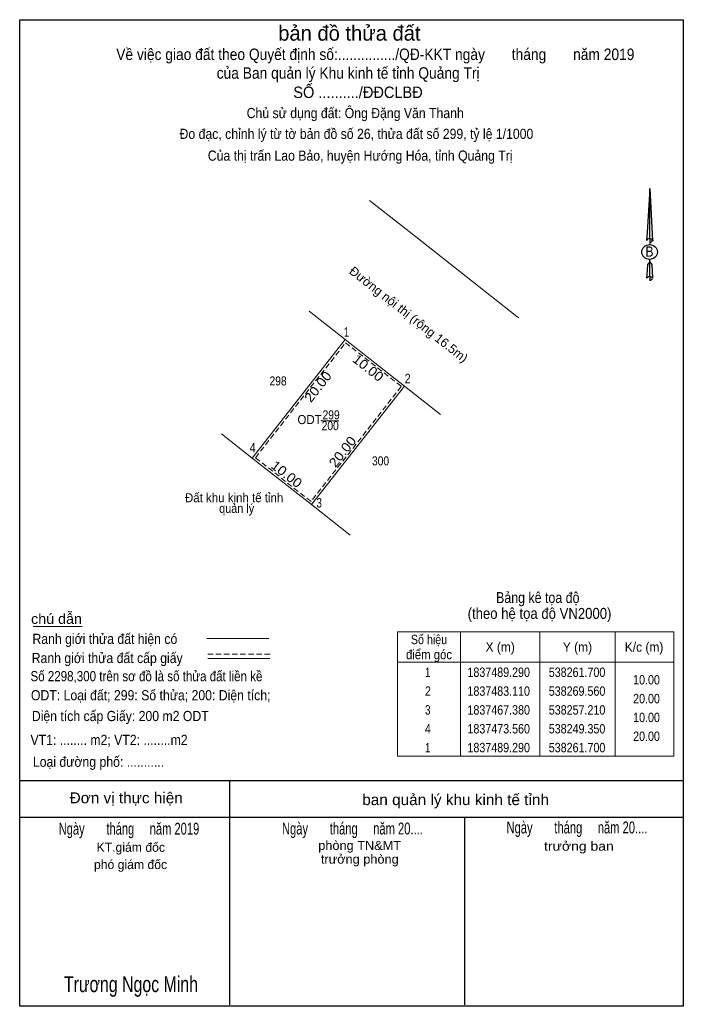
# Model space of a CAD drawing. Header units: metres. Extents: x 537984 to 538490, y 1837401 to 1838049.
# Drawn here: x 538218.5 to 538306.6, y 1837400.8 to 1837531.7 of the extents above; entities that cross this region are included whole.
import ezdxf
from ezdxf.enums import TextEntityAlignment as Align

# ---------------------------------------------------------------- set-up
doc = ezdxf.new("R2010")
doc.units = ezdxf.units.M
doc.header["$LTSCALE"] = 0.24
doc.header["$PDMODE"] = 32
doc.header["$PDSIZE"] = 0.12
doc.linetypes.add('MEDIUM_DASHED', pattern=[4.5, 3, -1.5])
for name, color, linetype, lineweight in [('1', 7, 'MEDIUM_DASHED', 13), ('10', 7, 'Continuous', 13), ('17', 7, 'Continuous', 13), ('40', 7, 'Continuous', 25), ('6', 7, 'Continuous', 13), ('63', 7, 'Continuous', 25)]:
    doc.layers.add(name, color=color, linetype=linetype, lineweight=lineweight)
doc.layers.add('5', color=7, linetype='Continuous')
doc.layers.add('8', color=7, linetype='Continuous')

msp = doc.modelspace()

# ---------------------------------------------------------------- linework, layer by layer
at = {"layer": '1'}
msp.add_lwpolyline([(538261.75, 1837488.87), (538269.14, 1837483.06), (538257.16, 1837467.8), (538249.77, 1837473.61)], close=True, dxfattribs=at)
at = {"layer": '10'}
for p, q in [((538264.9, 1837507.76), (538270.17, 1837503.62)), ((538270.17, 1837503.62), (538284.48, 1837492.37)), ((538284.48, 1837492.37), (538284.74, 1837492.17)), ((538269.56, 1837483.11), (538274.34, 1837479.34)), ((538258.44, 1837478.51), (538260.84, 1837478.51)), ((538249.35, 1837473.56), (538245.26, 1837476.77)), ((538262.36, 1837463.33), (538257.21, 1837467.38))]:
    msp.add_line(p, q, dxfattribs=at)
for points in [[(538256.89, 1837493.07), (538261.7, 1837489.29), (538249.35, 1837473.56)], [(538261.7, 1837489.29), (538269.56, 1837483.11), (538257.21, 1837467.38), (538249.35, 1837473.56)]]:
    msp.add_lwpolyline(points, dxfattribs=at)
at = {"layer": '17'}
msp.add_line((538220.28, 1837451.19), (538226.79, 1837451.19), dxfattribs=at)
at = {"layer": '40'}
for p, q in [((538218.49, 1837430.76), (538218.49, 1837456.34)), ((538246.39, 1837401), (538246.39, 1837430.76)), ((538277.53, 1837425.88), (538277.53, 1837401))]:
    msp.add_line(p, q, dxfattribs=at)
for points in [[(538218.51, 1837400.8), (538218.51, 1837531.74), (538306.57, 1837531.74), (538306.57, 1837400.8)], [(538218.51, 1837400.8), (538218.49, 1837400.8), (538218.49, 1837430.76), (538218.51, 1837430.76), (538306.57, 1837430.76), (538306.57, 1837400.8)]]:
    msp.add_lwpolyline(points, close=True, dxfattribs=at)
for points in [[(538218.49, 1837430.76), (538218.51, 1837430.76), (538306.53, 1837430.76)], [(538218.49, 1837425.88), (538218.51, 1837425.88), (538306.53, 1837425.88)]]:
    msp.add_lwpolyline(points, dxfattribs=at)
at = {"layer": '6'}
for p, q in [((538243.32, 1837449.62), (538251.54, 1837449.62)), ((538243.44, 1837446.98), (538251.67, 1837446.98))]:
    msp.add_line(p, q, dxfattribs=at)
at = {"layer": '6', "linetype": 'MEDIUM_DASHED'}
msp.add_line((538243.44, 1837447.54), (538251.72, 1837447.54), dxfattribs=at)
at = {"layer": '63'}
for p, q in [((538302.11, 1837509.36), (538302.49, 1837502.44)), ((538302.11, 1837509.36), (538302.49, 1837502.44)), ((538302.11, 1837509.36), (538302.49, 1837502.44)), ((538301.77, 1837503.52), (538301.71, 1837502.44)), ((538302.11, 1837502.7), (538302.11, 1837502.4)), ((538302.11, 1837502.4), (538302.11, 1837502.22)), ((538302.11, 1837502.22), (538302.11, 1837501.94)), ((538302.11, 1837502.22), (538302.11, 1837501.94)), ((538302.11, 1837502.22), (538302.11, 1837501.94)), ((538302.11, 1837499.62), (538302.11, 1837499.92)), ((538302.11, 1837499.62), (538302.11, 1837499.92)), ((538302.11, 1837499.62), (538302.11, 1837499.92)), ((538302.11, 1837499.62), (538302.39, 1837499.24)), ((538302.11, 1837499.62), (538302.39, 1837499.24)), ((538302.11, 1837499.62), (538302.39, 1837499.24)), ((538302.39, 1837499.24), (538302.49, 1837497.42)), ((538302.39, 1837499.24), (538302.49, 1837497.42)), ((538302.39, 1837499.24), (538302.49, 1837497.42)), ((538302.11, 1837497.66), (538302.11, 1837497.38)), ((538302.11, 1837497.38), (538302.11, 1837497.18)), ((538302.49, 1837497.42), (538302.49, 1837497.44))]:
    msp.add_line(p, q, dxfattribs=at)
at = {"layer": '63', "lineweight": 13}
for p, q in [((538277.02, 1837450.48), (538277.02, 1837433.98)), ((538287.52, 1837450.48), (538287.52, 1837433.98)), ((538297.52, 1837450.48), (538297.52, 1837433.98)), ((538268.62, 1837446.48), (538305.32, 1837446.48))]:
    msp.add_line(p, q, dxfattribs=at)
at = {"layer": '63'}
for points in [[(538302.11, 1837502.7), (538302.11, 1837509.36), (538301.77, 1837503.52)], [(538302.11, 1837497.66), (538302.11, 1837499.62), (538301.83, 1837499.24), (538301.77, 1837498.5), (538301.71, 1837497.44)]]:
    msp.add_lwpolyline(points, dxfattribs=at)
at = {"layer": '63', "lineweight": 13}
msp.add_lwpolyline([(538268.62, 1837450.48), (538305.32, 1837450.48), (538305.32, 1837433.98), (538268.62, 1837433.98)], close=True, dxfattribs=at)
at = {"layer": '63'}
for centre, start_param, end_param in [((538302.1019, 1837502.4249), 1.57079633, 3.07445202), ((538302.1019, 1837502.4249), 0.06714063, 1.57079633), ((538302.1019, 1837502.4249), 4.71238898, 6.28318531), ((538302.1019, 1837497.4055), 2.49106941, 3.07427841), ((538302.1019, 1837497.4055), 1.57079633, 2.49106941), ((538302.1019, 1837497.4055), 0.06714063, 1.57079633), ((538302.1019, 1837497.4055), 4.71238898, 6.28318531)]:
    msp.add_ellipse(centre, major_axis=(0.3784, 0), ratio=0.614131, start_param=start_param, end_param=end_param, dxfattribs=at)
msp.add_ellipse((538302.1016, 1837500.9095), major_axis=(1.0322, 0), ratio=0.952727, dxfattribs=at)
msp.add_point((538302.49, 1837502.44), dxfattribs=at)

# ---------------------------------------------------------------- texts
at = {"layer": '10'}
for s, width, p in [('298', 0.85, (538252.785, 1837483.2)), ('299', 0.85, (538259.825, 1837478.7)), ('ODT', 0.95, (538256.965, 1837478.07)), ('200', 0.85, (538259.705, 1837477.26)), ('300', 0.85, (538266.385, 1837472.59))]:
    msp.add_text(s, height=1.2, dxfattribs=dict(at, width=width)).set_placement(p, align=Align.CENTER)
at = {"layer": '40'}
for s, height, width, p in [('Đơn vị thực hiện', 1.448, 1.05, (538232.625, 1837427.74)), ('ban quản lý khu kinh tế tỉnh', 1.45, 1.05, (538276.35, 1837427.5)), ('Ngày       tháng     năm 2019', 1.58, 0.7, (538232.99, 1837423.58)), ('Ngày       tháng     năm 20....', 1.583, 0.7, (538262.65, 1837423.6)), ('Ngày       tháng     năm 20....', 1.583, 0.7, (538292.46, 1837423.74)), ('phòng TN&MT', 1.205, 1.05, (538263.615, 1837421.55)), ('trưởng ban', 1.205, 1.15, (538292.715, 1837421.45)), ('trưởng phòng ', 1.205, 1.05, (538263.865, 1837419.73)), ('Trương Ngọc Minh', 2.103, 0.75, (538233.255, 1837402.68))]:
    msp.add_text(s, height=height, dxfattribs=dict(at, width=width)).set_placement(p, align=Align.CENTER)
for s, p in [('KT.giám đốc', (538233.23, 1837421.3)), ('phó giám đốc', (538233.2, 1837419.01))]:
    msp.add_text(s, height=1.21, dxfattribs=at).set_placement(p, align=Align.CENTER)
at = {"layer": '5', "width": 0.9}
for s, p in [('Chủ sử dụng đất: Ông Đặng Văn Thanh', (538263.025, 1837518.68)), ('Đo đạc, chỉnh lý từ tờ bản đồ số 26, thửa đất số 299, tỷ lệ 1/1000 ', (538263.41, 1837515.92)), ('Của thị trấn Lao Bảo, huyện Hướng Hóa, tỉnh Quảng Trị', (538263.68, 1837513.03))]:
    msp.add_text(s, height=1.35, dxfattribs=at).set_placement(p, align=Align.CENTER)
at = {"layer": '6'}
for s, width, p in [('Bảng kê tọa độ ', 0.85, (538287.485, 1837454.32)), ('(theo hệ tọa độ VN2000)', 0.9, (538287.49, 1837452.22))]:
    msp.add_text(s, height=1.448, dxfattribs=dict(at, width=width)).set_placement(p, align=Align.CENTER)
for s, width, p in [('chú dẫn', 1.05, (538220, 1837451.55)), ('Ranh giới thửa đất hiện có ', 0.9, (538220.18, 1837448.89)), ('Ranh giới thửa đất cấp giấy', 0.9, (538220.08, 1837446.35)), ('Số 2298,300 trên sơ đồ là số thửa đất liền kề', 0.85, (538219.92, 1837443.94)), ('ODT: Loại đất; 299: Số thửa; 200: Diện tích;', 0.9, (538219.98, 1837441.41)), ('Diện tích cấp Giấy: 200 m2 ODT', 0.9, (538220.1, 1837438.65)), ('VT1: ........ m2; VT2: ........m2', 0.9, (538219.92, 1837435.48)), ('Loại đường phố: ...........', 0.9, (538220.24, 1837432.58))]:
    msp.add_text(s, height=1.35, dxfattribs=dict(at, width=width)).set_placement(p)
at = {"layer": '63'}
msp.add_text('bản đồ thửa đất', height=2, dxfattribs=at).set_placement((538262.25, 1837528.96), align=Align.CENTER)
for s, height, width, p in [('Về việc giao đất theo Quyết định số:.............../QĐ-KKT ngày       tháng       năm 2019', 1.521, 0.9, (538265.695, 1837526.39)), ('của Ban quản lý Khu kinh tế tỉnh Quảng Trị', 1.521, 0.9, (538262.085, 1837523.91)), ('SỐ ........../ĐĐCLBĐ', 1.521, 0.95, (538263.395, 1837521.35)), ('B', 1.351, 0.9, (538302.09, 1837500.3)), ('Số hiệu', 1.25, 0.85, (538272.82, 1837448.86)), ('điểm góc', 1.25, 0.9, (538272.82, 1837446.86)), ('X (m)', 1.25, 0.95, (538282.27, 1837447.86)), ('Y (m)', 1.25, 0.95, (538292.525, 1837447.86)), ('K/c (m)', 1.25, 0.95, (538301.365, 1837447.86)), (' 1', 1.25, 0.75, (538272.47, 1837444.51)), ('1837489.290', 1.25, 0.85, (538282.07, 1837444.51)), ('538261.700', 1.25, 0.85, (538292.47, 1837444.51)), (' 2', 1.25, 0.85, (538272.475, 1837442.01)), ('1837483.110', 1.25, 0.85, (538282.07, 1837442.01)), ('538269.560', 1.25, 0.85, (538292.47, 1837442.01)), (' 3', 1.25, 0.8, (538272.465, 1837439.51)), ('1837467.380', 1.25, 0.85, (538282.07, 1837439.51)), ('538257.210', 1.25, 0.85, (538292.47, 1837439.51)), (' 4', 1.25, 0.85, (538272.47, 1837437.01)), ('1837473.560', 1.25, 0.85, (538282.07, 1837437.01)), ('538249.350', 1.25, 0.85, (538292.47, 1837437.01)), (' 1', 1.25, 0.75, (538272.47, 1837434.51)), ('1837489.290', 1.25, 0.85, (538282.07, 1837434.51)), ('538261.700', 1.25, 0.85, (538292.47, 1837434.51))]:
    msp.add_text(s, height=height, dxfattribs=dict(at, width=width)).set_placement(p, align=Align.CENTER)
for s, width, p in [(' 1', 0.75, (538262.21, 1837489.67)), (' 2', 0.85, (538270.38, 1837483.49)), (' 4', 0.85, (538249.8, 1837474.32)), (' 3', 0.8, (538258.61, 1837467)), ('10.00', 0.85, (538303.47, 1837443.51)), ('20.00', 0.85, (538303.47, 1837441.01)), ('10.00', 0.85, (538303.47, 1837438.51)), ('20.00', 0.85, (538303.47, 1837436.01))]:
    msp.add_text(s, height=1.25, dxfattribs=dict(at, width=width)).set_placement(p, align=Align.RIGHT)
at = {"layer": '63', "width": 1.1}
for s, rotation, p in [('10.00', 321.823, (538264.3537, 1837485.044)), ('20.00', 51.864, (538258.5643, 1837482.644)), ('20.00', 51.864, (538261.8343, 1837474.014)), ('10.00', 321.823, (538253.5337, 1837470.934))]:
    msp.add_text(s, height=1.25, rotation=rotation, dxfattribs=at).set_placement(p, align=Align.CENTER)
at = {"layer": '8'}
msp.add_text('Đường nội thị (rộng 16.5m)', height=1.2, rotation=321.823, dxfattribs=at).set_placement((538269.7491, 1837492.1553), align=Align.CENTER)
for s, width, p in [('Đất khu kinh tế tỉnh', 0.95, (538246.95, 1837467.7)), ('quản lý', 0.9, (538247.29, 1837466.29))]:
    msp.add_text(s, height=1.2, dxfattribs=dict(at, width=width)).set_placement(p, align=Align.CENTER)

doc.saveas('drawing.dxf')
